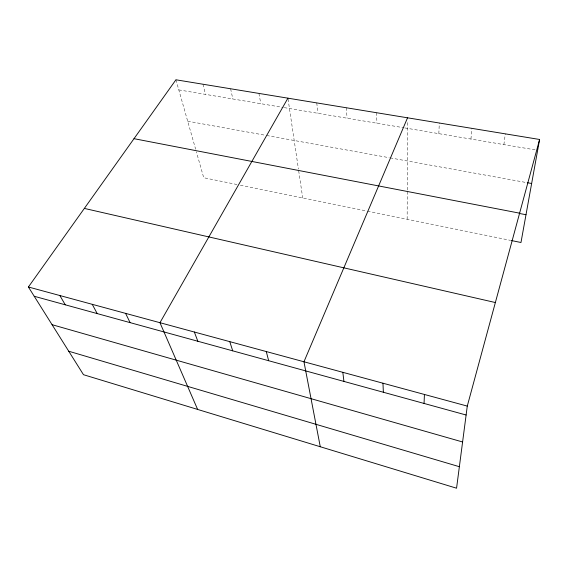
<?xml version="1.0" encoding="UTF-8"?>
<svg xmlns="http://www.w3.org/2000/svg" width="568" height="568" viewBox="0 0 568 568"><rect width="100%" height="100%" fill="white"/><g stroke="black" fill="none" stroke-linecap="round" stroke-linejoin="round"><path stroke-width="0.43" stroke-dasharray="2.84 2.13" d="M407.157 219.262L407.256 191.778M407.263 190.017L407.526 121.325M438.83 133.65L439.312 123.015M470.943 139.053L471.894 128.368M503.873 144.599L505.314 133.849M178.806 89.886L283.382 107.487M284.248 107.629L404.004 127.786M404.877 127.935L535.049 149.845M187.681 121.19L265.788 135.34M266.662 135.496L389.293 157.712M390.152 157.868L526.422 182.555M236.991 184.522L203.72 177.727L196.365 151.805M240.363 185.211L366.594 210.984M367.446 211.154L510.596 240.385M175.938 79.79L195.648 149.263M202.954 84.22L205.509 94.38M230.608 88.764L232.837 98.981M258.923 93.408L260.811 103.688M288.054 99.031L298.427 169.058M298.683 170.791L302.709 197.941M316.759 102.9L317.924 113.302M346.288 107.75L347.076 118.208M376.541 112.712L376.925 123.228"/><path stroke-width="0.85" d="M424.062 403.443L424.424 394.462M539.6 139.479L467.279 406.092L456.558 488.21L83.482 374.702L28.4 286.996L175.938 79.79L539.6 139.479L520.977 242.5L511.463 240.555M407.54 117.803L303.958 361.773L320.274 446.746M287.926 98.172L159.963 322.695L197.629 409.436M527.289 182.711L531.641 183.499M134.005 138.677L519.606 213.17M519.173 213.412L525.996 214.732M84.355 208.413L495.367 302.538M28.4 286.996L467.279 406.092M34.229 296.269L466.115 415.009M52.071 324.683L462.593 441.975M68.742 351.23L459.37 466.704M59.853 295.53L65.27 304.803M92.236 304.32L97.213 313.586M125.592 313.366L130.1 322.631M194.341 332.024L197.841 341.254M229.763 341.638L232.717 350.839M266.286 351.549L268.657 360.723M342.831 372.317L343.924 381.412M382.967 383.208L383.357 392.254"/></g></svg>
